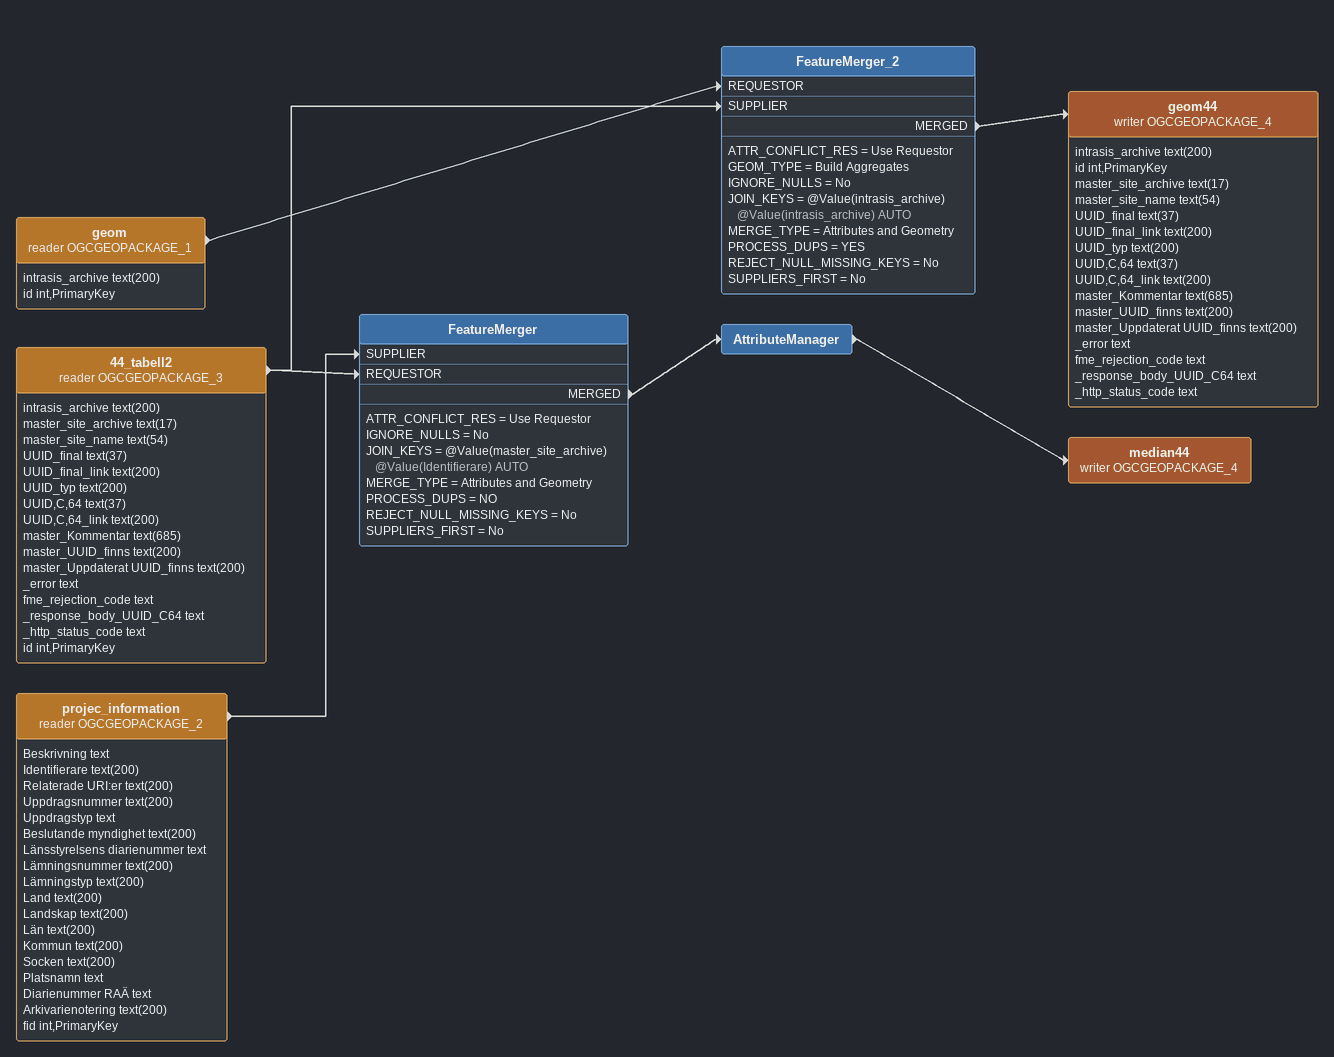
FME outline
geom (reader OGCGEOPACKAGE_1)
    attributes: intrasis_archive text(200), id int,PrimaryKey
    -> FeatureMerger_2 [REQUESTOR]
44_tabell2 (reader OGCGEOPACKAGE_3)
    attributes: intrasis_archive text(200), master_site_archive text(17), master_site_name text(54), UUID_final text(37), UUID_final_link text(200), UUID_typ text(200), UUID,C,64 text(37), UUID,C,64_link text(200), master_Kommentar text(685), master_UUID_finns text(200), master_Uppdaterat UUID_finns text(200), _error text, fme_rejection_code text, _response_body_UUID_C64 text, _http_status_code text, id int,PrimaryKey
    -> FeatureMerger [REQUESTOR]
    -> FeatureMerger_2 [SUPPLIER]
FeatureMerger_2
    ATTR_CONFLICT_RES = Use Requestor
    GEOM_TYPE = Build Aggregates
    IGNORE_NULLS = No
    JOIN_KEYS = @Value(intrasis_archive) @Value(intrasis_archive) AUTO
    MERGE_TYPE = Attributes and Geometry
    PROCESS_DUPS = YES
    REJECT_NULL_MISSING_KEYS = No
    SUPPLIERS_FIRST = No
    MERGED -> geom44 (writer OGCGEOPACKAGE_4)
geom44 (writer OGCGEOPACKAGE_4)
    attributes: intrasis_archive text(200), id int,PrimaryKey, master_site_archive text(17), master_site_name text(54), UUID_final text(37), UUID_final_link text(200), UUID_typ text(200), UUID,C,64 text(37), UUID,C,64_link text(200), master_Kommentar text(685), master_UUID_finns text(200), master_Uppdaterat UUID_finns text(200), _error text, fme_rejection_code text, _response_body_UUID_C64 text, _http_status_code text
projec_information (reader OGCGEOPACKAGE_2)
    attributes: Beskrivning text, Identifierare text(200), Relaterade URI:er text(200), Uppdragsnummer text(200), Uppdragstyp text, Beslutande myndighet text(200), Länsstyrelsens diarienummer text, Lämningsnummer text(200), Lämningstyp text(200), Land text(200), Landskap text(200), Län text(200), Kommun text(200), Socken text(200), Platsnamn text, Diarienummer RAÄ text, Arkivarienotering text(200), fid int,PrimaryKey
    -> FeatureMerger [SUPPLIER]
FeatureMerger
    ATTR_CONFLICT_RES = Use Requestor
    IGNORE_NULLS = No
    JOIN_KEYS = @Value(master_site_archive) @Value(Identifierare) AUTO
    MERGE_TYPE = Attributes and Geometry
    PROCESS_DUPS = NO
    REJECT_NULL_MISSING_KEYS = No
    SUPPLIERS_FIRST = No
    MERGED -> AttributeManager
AttributeManager
    -> median44 (writer OGCGEOPACKAGE_4)
median44 (writer OGCGEOPACKAGE_4)
